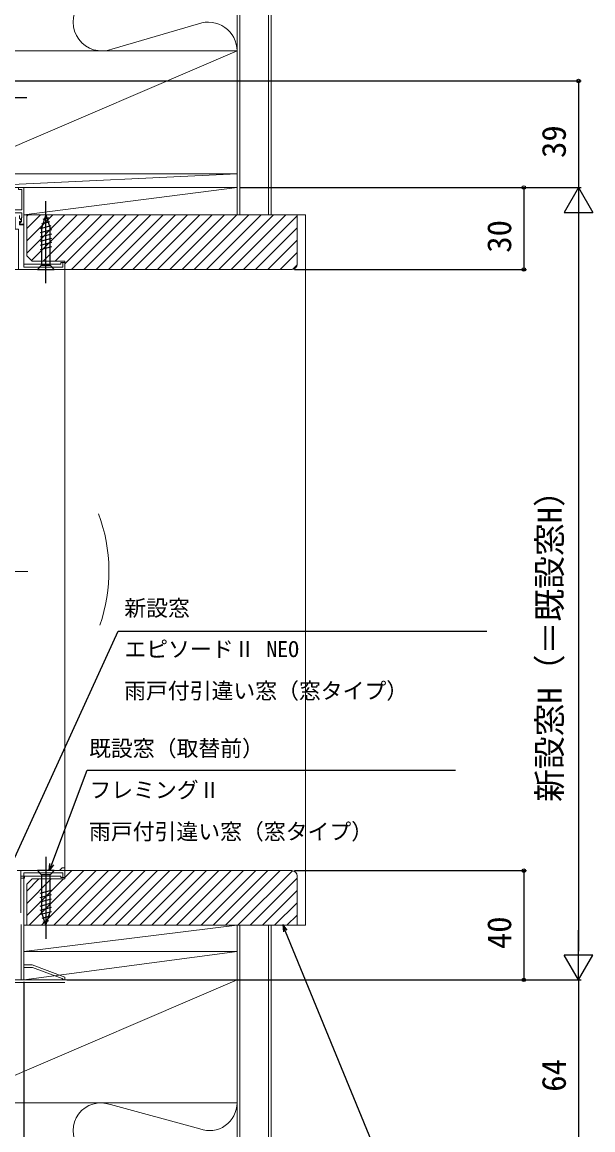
# Model space of a CAD drawing. Units: millimetres, scale not verified. Extents: x -525 to 525, y -783 to 779.
# Drawn here: x -217.7 to -8.8, y 64.1 to 469.4 of the extents above; entities that cross this region are included whole.
import ezdxf
from ezdxf.enums import TextEntityAlignment as Align

# ---------------------------------------------------------------- set-up
doc = ezdxf.new("R2010")
doc.units = ezdxf.units.MM
doc.header["$LTSCALE"] = 4
for name, color, linetype, lineweight in [('0-2_YKK_11', 7, 'Continuous', 18), ('0-3_YKK_11E', 4, 'Continuous', 18), ('0-4_YKK_12', 2, 'Continuous', 18), ('0-9_YSS_K', 3, 'Continuous', 18)]:
    doc.layers.add(name, color=color, linetype=linetype, lineweight=lineweight)
doc.layers.add('0-5_YKK_13', color=4, linetype='Continuous')
doc.layers.add('0-7_YKK_D', color=6, linetype='Continuous')
doc.styles.add('ＭＳ ゴシック', font='')
doc.styles.get('ＭＳ ゴシック').set_extended_font_data('MS Gothic')

msp = doc.modelspace()

# ---------------------------------------------------------------- linework, layer by layer
at = {"layer": '0-2_YKK_11', "color": 211}
msp.add_line((-217.343, 156.128), (-216.8, 156.671), dxfattribs=at)
for points in [[(-230.973, 400.728), (-217.797, 400.728), (-217.797, 408.228), (-218.997, 408.228), (-218.997, 408.928), (-216.997, 408.928), (-216.997, 395.528), (-218.497, 395.528), (-218.497, 395.928), (-218.197, 396.228), (-217.897, 396.528), (-217.897, 397.828), (-217.847, 397.96), (-217.797, 398.092), (-217.797, 399.628), (-239.397, 399.628)], [(-218.697, 398.627), (-218.697, 397.752), (-217.861, 396.915), (-218.022, 396.527), (-218.697, 396.527), (-218.697, 395.227), (-216.997, 395.227), (-216.997, 380.927), (-203.497, 380.927), (-203.497, 381.427), (-201.997, 381.427), (-201.997, 378.927), (-218.997, 378.927), (-218.997, 393.727), (-220.197, 393.727), (-220.197, 398.127), (-236.697, 398.127), (-236.697, 396.706), (-238.497, 394.906)], [(-219.5, 158.928), (-202, 158.928), (-202, 156.428), (-203.5, 156.428), (-203.5, 156.928), (-216.8, 156.928), (-216.8, 156.128), (-218.1, 156.128), (-218.1, 150.79)], [(-217.9, 156.128), (-217, 156.128), (-217, 124.428), (-214, 124.428), (-202, 119.928), (-202, 118.928), (-202.5, 118.928), (-202.798, 119.196), (-202.991, 119.445), (-213.878, 123.528), (-217, 123.528), (-217, 118.928), (-219, 118.928)]]:
    msp.add_lwpolyline(points, dxfattribs=at)
msp.add_lwpolyline([(-216.8, 156.928), (-218.1, 156.928), (-218.1, 156.128), (-216.8, 156.128)], close=True, dxfattribs=at)
at = {"layer": '0-3_YKK_11E'}
for points in [[(-217.9, 378.928), (-202, 378.928), (-202, 381.428), (-202.8, 381.428), (-202.8, 379.728), (-217, 379.728), (-217, 408.928), (-219, 408.928)], [(-218, 139.256), (-218, 118.928), (-217, 118.928), (-217, 158.127), (-202.8, 158.127), (-202.8, 156.427), (-202, 156.427), (-202, 159.927), (-203, 159.927), (-204, 158.927), (-218.2, 158.927), (-218.2, 143.417)]]:
    msp.add_lwpolyline(points, dxfattribs=at)
at = {"layer": '0-4_YKK_12'}
for p, q in [((-202, 378.928), (-221.2, 378.928)), ((-202, 378.928), (-202, 158.428)), ((-215.58, 268.428), (-224.102, 268.428))]:
    msp.add_line(p, q, dxfattribs=at)
msp.add_arc((-245.903, 268.428), 60.002, 340.85948, 20.55554, dxfattribs=at)
at = {"layer": '0-5_YKK_13'}
for p, q in [((-250.997, 441.928), (-215.997, 441.928)), ((-208.997, 373.927), (-208.997, 403.927)), ((-208.997, 398.927), (-210.547, 394.011)), ((-208.059, 397.78), (-210.109, 397.231)), ((-208.997, 398.927), (-207.447, 394.011)), ((-207.156, 394.917), (-211.097, 393.861)), ((-206.897, 393.433), (-211.097, 392.308)), ((-207.607, 396.349), (-210.643, 395.535)), ((-210.547, 394.011), (-210.547, 380.477)), ((-207.447, 380.477), (-207.447, 394.011)), ((-206.897, 391.88), (-211.097, 390.755)), ((-206.897, 390.327), (-211.097, 389.202)), ((-206.897, 388.774), (-211.097, 387.649)), ((-206.897, 387.221), (-211.097, 386.096)), ((-212.097, 378.927), (-210.547, 380.477)), ((-212.097, 378.927), (-205.897, 378.927)), ((-210.547, 380.477), (-207.447, 380.477)), ((-205.897, 378.927), (-207.447, 380.477)), ((-209, 163.928), (-209, 133.928)), ((-205.9, 158.928), (-212.1, 158.928)), ((-212.1, 158.928), (-210.55, 157.378)), ((-205.9, 158.928), (-207.45, 157.378)), ((-210.55, 157.378), (-210.55, 143.844)), ((-207.45, 157.378), (-210.55, 157.378)), ((-207.45, 143.844), (-207.45, 157.378)), ((-211.1, 150.634), (-206.9, 151.759)), ((-211.1, 149.081), (-206.9, 150.206)), ((-211.1, 147.528), (-206.9, 148.653)), ((-211.1, 145.975), (-206.9, 147.1)), ((-211.1, 144.422), (-206.9, 145.548)), ((-210.841, 142.939), (-206.9, 143.995)), ((-209, 138.928), (-210.55, 143.844)), ((-210.39, 141.507), (-207.354, 142.32)), ((-209, 138.928), (-207.45, 143.844)), ((-209.938, 140.075), (-207.888, 140.624))]:
    msp.add_line(p, q, dxfattribs=at)
at = {"layer": '0-7_YKK_D'}
for p, q in [((-243.297, 447.928), (-13, 447.928)), ((-14, 447.928), (-14, 408.928)), ((-138, 408.928), (-13, 408.928)), ((-138, 408.928), (-33, 408.928)), ((-138, 408.928), (-13, 408.928)), ((-34, 408.928), (-34, 378.928)), ((-14, 408.928), (-19.25, 399.834)), ((-14, 408.928), (-8.75, 399.834)), ((-14, 408.928), (-14, 390.741)), ((-19.25, 399.834), (-8.75, 399.834)), ((-14, 398.428), (-14, 129.428)), ((-118, 378.928), (-33, 378.928)), ((-118, 158.928), (-33, 158.928)), ((-34, 158.928), (-34, 118.928)), ((-14, 118.928), (-14, 137.114)), ((-14, 118.928), (-19.25, 128.021)), ((-8.75, 128.021), (-19.25, 128.021)), ((-14, 118.928), (-8.75, 128.021)), ((-217, 118.228), (-217, -115.572)), ((-201.3, 118.928), (-13, 118.928)), ((-201.3, 118.928), (-33, 118.928)), ((-201.3, 118.928), (-13, 118.928)), ((-14, 118.928), (-14, 54.928))]:
    msp.add_line(p, q, dxfattribs=at)
for points in [[(-227.335, 148.641), (-226.273, 150.959), (-182.473, 246.536), (-47.571, 246.536)], [(-207.748, 158.952), (-206.848, 161.338), (-193.896, 195.661), (-58.994, 195.661)], [(-206.208, 161.097), (-207.748, 158.952), (-207.487, 161.579)], [(-120.698, 137.088), (-122.299, 139.188), (-121.962, 136.569)], [(-122.299, 139.188), (-121.33, 136.829), (-73.004, 19.176), (-25.013, 19.176)]]:
    msp.add_lwpolyline(points, dxfattribs=at)
for centre in [(-14, 447.928), (-34, 408.928), (-34, 378.928), (-34, 158.928), (-34, 118.928)]:
    msp.add_circle(centre, 0.637, dxfattribs=at)
at = {"layer": '0-9_YSS_K'}
for p, q in [((-139, 398.928), (-139, 606.2)), ((-138, 398.928), (-138, 606.2)), ((-127.5, 398.928), (-127.5, 606.2)), ((-126.5, 398.928), (-126.5, 606.2)), ((-153.117, 468.813), (-184.883, 459.562)), ((-139, 458.928), (-244, 413.928)), ((-139, 413.928), (-244, 408.928)), ((-139, 408.928), (-217, 398.928)), ((-216, 398.399), (-215.471, 398.928)), ((-216, 393.909), (-210.981, 398.928)), ((-216, 389.419), (-206.491, 398.928)), ((-216, 384.929), (-202.001, 398.928)), ((-214.255, 382.183), (-197.511, 398.928)), ((-210.021, 381.928), (-193.021, 398.928)), ((-205.53, 381.928), (-188.53, 398.928)), ((-202, 380.968), (-184.04, 398.928)), ((-199.55, 378.928), (-179.55, 398.928)), ((-195.06, 378.928), (-175.06, 398.928)), ((-190.57, 378.928), (-170.57, 398.928)), ((-186.08, 378.928), (-166.08, 398.928)), ((-181.59, 378.928), (-161.59, 398.928)), ((-177.1, 378.928), (-157.1, 398.928)), ((-172.609, 378.928), (-152.609, 398.928)), ((-168.119, 378.928), (-148.119, 398.928)), ((-163.629, 378.928), (-143.629, 398.928)), ((-159.139, 378.928), (-139.139, 398.928)), ((-154.649, 378.928), (-134.649, 398.928)), ((-150.159, 378.928), (-130.159, 398.928)), ((-145.669, 378.928), (-125.669, 398.928)), ((-141.178, 378.928), (-121.178, 398.928)), ((-139, 398.928), (-126.5, 398.928)), ((-136.688, 378.928), (-117, 398.616)), ((-117, 398.928), (-114, 398.928)), ((-114, 398.928), (-114, 138.928)), ((-132.198, 378.928), (-117, 394.126)), ((-127.708, 378.928), (-117, 389.636)), ((-123.218, 378.928), (-117, 385.146)), ((-118.706, 378.949), (-117.022, 380.634)), ((-215.044, 138.928), (-195.044, 158.928)), ((-210.554, 138.928), (-190.554, 158.928)), ((-206.064, 138.928), (-186.064, 158.928)), ((-202, 156.462), (-199.534, 158.928)), ((-201.573, 138.928), (-181.573, 158.928)), ((-197.083, 138.928), (-177.083, 158.928)), ((-192.593, 138.928), (-172.593, 158.928)), ((-188.103, 138.928), (-168.103, 158.928)), ((-183.613, 138.928), (-163.613, 158.928)), ((-179.123, 138.928), (-159.123, 158.928)), ((-174.633, 138.928), (-154.633, 158.928)), ((-170.142, 138.928), (-150.142, 158.928)), ((-165.652, 138.928), (-145.652, 158.928)), ((-161.162, 138.928), (-141.162, 158.928)), ((-156.672, 138.928), (-136.672, 158.928)), ((-152.182, 138.928), (-132.182, 158.928)), ((-147.692, 138.928), (-127.692, 158.928)), ((-143.202, 138.928), (-123.202, 158.928)), ((-138.712, 138.928), (-118.73, 158.909)), ((-216, 151.442), (-211.514, 155.928)), ((-216, 146.952), (-207.024, 155.928)), ((-216, 142.462), (-202.534, 155.928)), ((-134.221, 138.928), (-117, 156.149)), ((-129.731, 138.928), (-117, 151.659)), ((-125.241, 138.928), (-117, 147.169)), ((-120.751, 138.928), (-117, 142.679)), ((-139, 138.928), (-217, 129.328)), ((-139, 138.928), (-139, -88.417)), ((-139, 138.928), (-126.5, 138.928)), ((-138, 138.928), (-138, -88.417)), ((-127.5, 138.928), (-127.5, -88.417)), ((-126.5, 138.928), (-126.5, -88.417)), ((-117, 138.928), (-114, 138.928)), ((-139, 129.328), (-217, 118.928)), ((-139, 118.928), (-244, 73.928)), ((-185.383, 73.316), (-152.617, 64.393))]:
    msp.add_line(p, q, dxfattribs=at)
for points in [[(-244, 413.928), (-139, 413.928), (-139, 458.928), (-244, 458.928)], [(-244, 408.928), (-139, 408.928), (-139, 413.928), (-244, 413.928)], [(-217, 398.928), (-139, 398.928), (-139, 408.928), (-217, 408.928)], [(-217, 129.328), (-139, 129.328), (-139, 138.928), (-217, 138.928)], [(-217, 118.928), (-139, 118.928), (-139, 129.328), (-217, 129.328)], [(-244, 73.928), (-139, 73.928), (-139, 118.928), (-244, 118.928)]]:
    msp.add_lwpolyline(points, close=True, dxfattribs=at)
for points in [[(-216, 398.928), (-117, 398.928), (-117, 380.928)], [(-119, 378.928), (-202, 378.928), (-202, 381.928), (-214, 381.928), (-216, 383.928), (-216, 398.928)], [(-119, 158.928), (-202, 158.928), (-202, 155.928), (-214, 155.928), (-216, 153.928), (-216, 138.928)], [(-216, 138.928), (-117, 138.928), (-117, 156.928)]]:
    msp.add_lwpolyline(points, dxfattribs=at)
at = {"layer": '0-9_YSS_K', "color": 80}
msp.add_lwpolyline([(-243, -88.417), (-243, 117.928), (-202, 117.928)], dxfattribs=at)
at = {"layer": '0-9_YSS_K'}
for centre, radius, start, end in [((-188.481, 469.447), 10.519, 70, 290), ((-149.519, 458.928), 10.519, 0, 110), ((-119, 380.928), 2, 270.00001, 359.99999), ((-119, 156.928), 2, 0.00001, 89.99999), ((-188.853, 63.781), 10.146, 70, 290), ((-149.147, 73.928), 10.146, 250, 360)]:
    msp.add_arc(centre, radius, start, end, dxfattribs=at)

# ---------------------------------------------------------------- texts
at = {"layer": '0-7_YKK_D', "style": 'ＭＳ ゴシック'}
for s, p in [('39', (-16, 419.735)), ('30', (-36, 385.064)), ('新設窓H（＝既設窓H）', (-17.568, 184.053)), ('40', (-36, 130.2)), ('64', (-16, 77.996))]:
    msp.add_text(s, height=8.798, rotation=90, dxfattribs=at).set_placement(p, align=Align.BOTTOM_LEFT)
for s, p in [('新設窓', (-180.26, 250.313)), ('エピソードⅡ NEO', (-180.26, 235.298)), ('雨戸付引違い窓（窓タイプ）', (-180.351, 220.056)), ('既設窓（取替前）', (-193.154, 198.969)), ('フレミングⅡ', (-193.063, 183.772)), ('雨戸付引違い窓（窓タイプ）', (-193.199, 168.53))]:
    msp.add_text(s, height=5.865, dxfattribs=at).set_placement(p, align=Align.BOTTOM_LEFT)

doc.saveas('drawing.dxf')
